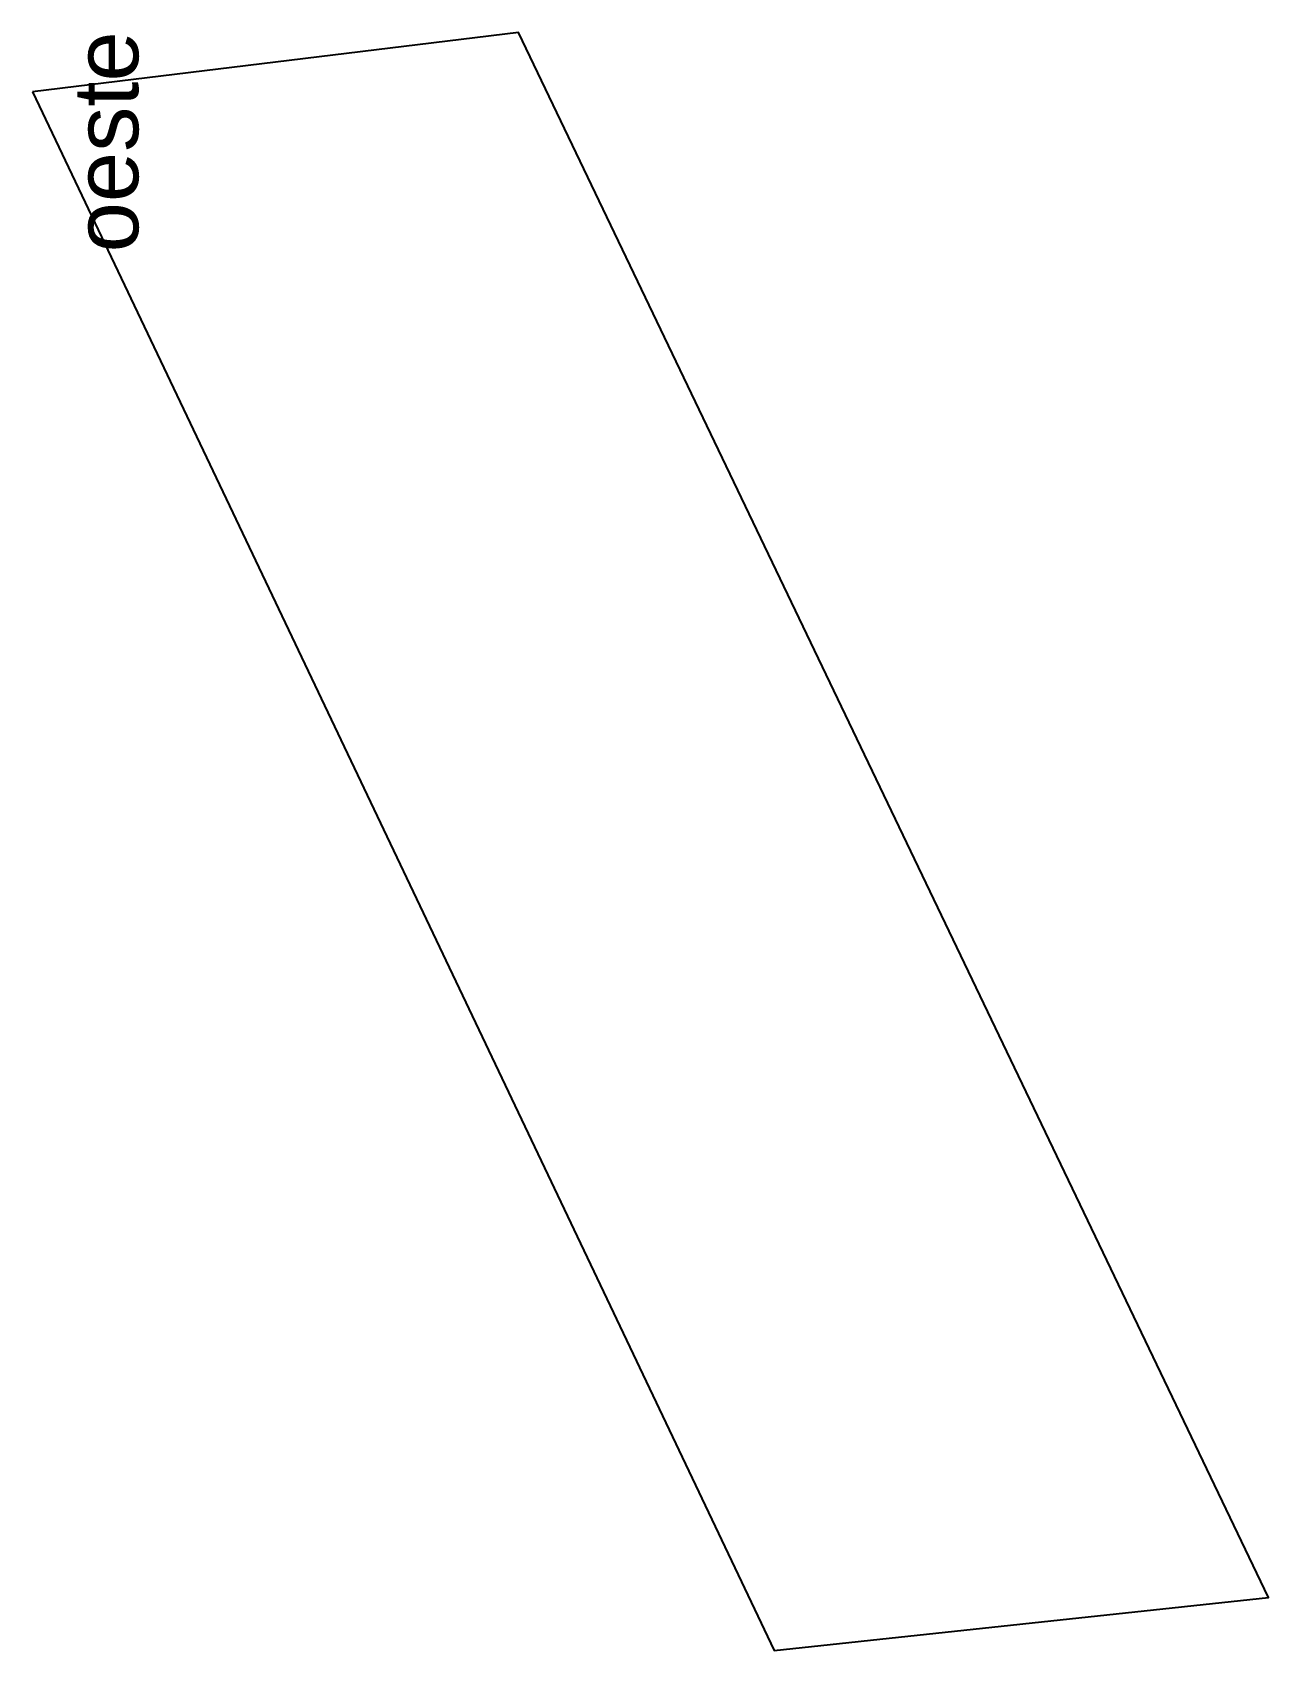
# Model space of a CAD drawing. Header units: millimetres. Extents: x 604149 to 604168.1, y 1312093.6 to 1312118.6.
import ezdxf
from ezdxf.enums import TextEntityAlignment as Align

# ---------------------------------------------------------------- set-up
doc = ezdxf.new("R2010")
doc.units = ezdxf.units.MM
doc.styles.get("Standard").update_dxf_attribs({"font": 'arial.ttf'})

msp = doc.modelspace()

# ---------------------------------------------------------------- linework, layer by layer
msp.add_lwpolyline([(604149, 1312117.7), (604160.46, 1312093.61), (604168.1, 1312094.43), (604156.51, 1312118.62)], close=True)

# ---------------------------------------------------------------- texts
msp.add_text('oeste', height=1, rotation=90).set_placement((604149.6361, 1312116.9284), align=Align.TOP_CENTER)

doc.saveas('drawing.dxf')
